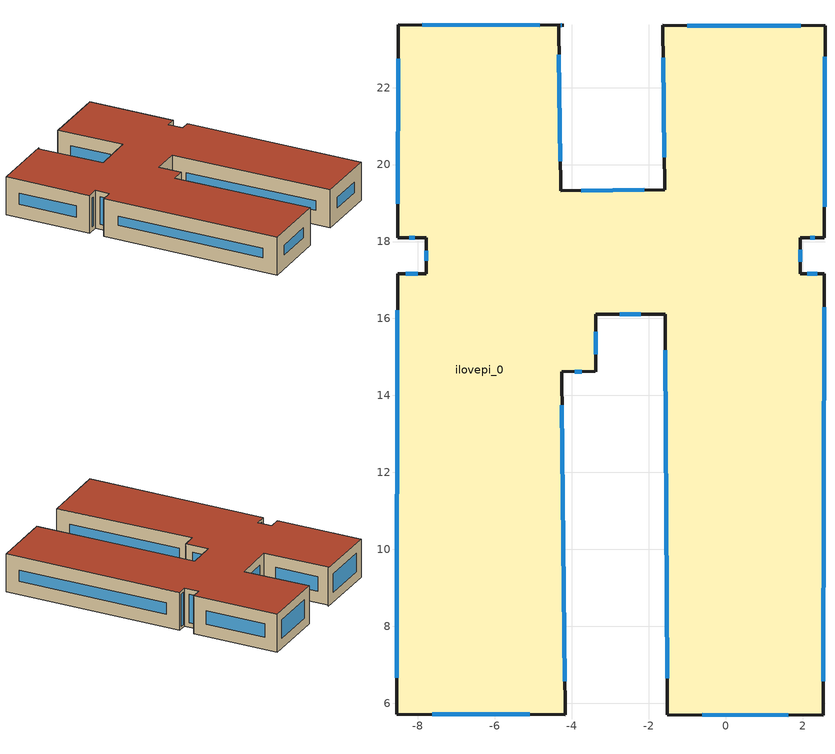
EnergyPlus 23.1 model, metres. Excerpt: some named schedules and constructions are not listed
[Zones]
ilovepi_0
 floor outside (90.1-2019 Nonresidential CZ 0 Exterior Floor (Mass)): -8.53,17.17 -7.79,17.17 -7.78,18.1 -8.52,18.1 -8.51,23.63 -4.21,23.62 -4.34,23.62 -4.29,19.32 -1.58,19.35 -1.63,23.61 2.58,23.6 2.57,18.1 1.94,18.1 1.94,17.17 2.57,17.17 2.54,5.69 -1.52,5.7 -1.57,16.11 -3.38,16.11 -3.37,14.62 -3.39,14.62 -4.26,14.61 -4.17,5.71 -8.55,5.72 z76
 wall outside (90.1-2019 Nonresidential CZ 0 Exterior Wall (Mass)): -3.37,14.62 -3.38,16.11 -1.57,16.11 -1.52,5.7 2.54,5.69 2.57,17.17 1.94,17.17 1.94,18.1 2.57,18.1 2.58,23.6 -1.63,23.61 -1.58,19.35 -4.29,19.32 -4.34,23.62 -4.21,23.62 -8.51,23.63 -8.52,18.1 -7.78,18.1 -7.79,17.17 -8.53,17.17 -8.55,5.72 -4.17,5.71 -4.26,14.61 -3.39,14.62 z76:78.5
 window (90.1-2019 Nonresidential CZ 0 Glazing (Operable)): -8.53,16.22 -8.55,6.67 z76.95:77.55; -0.61,5.7 1.63,5.69 z76.91:77.59; 2.54,6.57 2.56,16.29 / -8.51,22.75 -8.52,18.98 z76.88:77.62; 1.95,23.61 -1.01,23.61 / -4.84,23.62 -7.88,23.63 / -2.75,16.11 -2.2,16.11 z76.63:77.87; -2.11,19.34 -3.76,19.32 z76.53:77.97; -1.62,22.78 -1.59,20.19 z76.84:77.66; -4.28,23.62 -4.26,23.62 z76.06:78.44; -4.3,20.08 -4.33,22.85 z76.77:77.73; -3.37,15.07 -3.38,15.65 z76.45:78.05; -1.57,15.17 -1.52,6.65 z76.94:77.56; -7.63,5.72 -5.09,5.71 z76.93:77.57; -4.18,6.57 -4.25,13.75 z76.86:77.64; -3.92,14.62 -3.74,14.62 / -7.78,17.76 -7.79,17.5 z76.34:78.16; 2.2,18.1 2.31,18.1 z76.25:78.25; 1.94,17.48 1.94,17.79 z76.31:78.19; 2.38,17.17 2.12,17.17 z76.18:78.32; 2.57,18.9 2.58,22.8 z76.81:77.69; -8.23,18.1 -8.08,18.1 z76.3:78.2; -8,17.17 -8.31,17.17 z76.21:78.29
 roof outside (90.1-2019 Nonresidential CZ 0 Exterior Roof (Mass)): -7.79,17.17 -8.53,17.17 -8.55,5.72 -4.17,5.71 -4.26,14.61 -3.39,14.62 -3.37,14.62 -3.38,16.11 -1.57,16.11 -1.52,5.7 2.54,5.69 2.57,17.17 1.94,17.17 1.94,18.1 2.57,18.1 2.58,23.6 -1.63,23.61 -1.58,19.35 -4.29,19.32 -4.34,23.62 -4.21,23.62 -8.51,23.63 -8.52,18.1 -7.78,18.1 z78.5
[Schedule:Day:Hourly]
3fdeb11e-dfa9-46c5-9862-c8eee8fc8d3a: Fraction, 1, 1, 1, 0, 0, 0, 1, 1, 1, 1, 1, 0, 0, 0, 0, 0, 0, 0, 1, 1, 1, 1, 1, 1
195e5453-7feb-4a17-85c6-430c7e631736: Fraction, 1, 1, 1, 0, 0, 0, 1, 1, 1, 1, 0, 0, 0, 0, 0, 0, 0, 0, 0, 1, 1, 1, 1, 1
17b7423f-a5fc-4fb4-9843-acfe960a3960: Fraction, 1, 1, 1, 1, 1, 0, 0, 1, 1, 1, 1, 1, 1, 1, 1, 1, 1, 1, 1, 1, 1, 1, 1, 1
84d4c894-4344-49a3-b65d-69968a272041: Fraction, 1, 1, 1, 1, 1, 1, 1, 1, 1, 1, 1, 1, 0, 1, 0, 0, 0, 0, 1, 1, 1, 1, 1, 1
72ac80b8-87fc-491b-988c-a66842f6430d: Fraction, 1, 1, 1, 1, 1, 0, 0, 0, 1, 1, 1, 0, 0, 0, 0, 0, 1, 1, 1, 1, 1, 1, 1, 1
ef76171c-9dd0-489e-bd20-1117e9525e45: Fraction, 1, 1, 1, 1, 1, 1, 1, 1, 1, 0, 1, 0, 0, 0, 1, 0, 1, 1, 1, 1, 1, 1, 1, 1
a8ad22e0-a412-4f80-8a41-c9460ad83266: Fraction, 1, 1, 1, 1, 0, 1, 0, 1, 1, 1, 0, 0, 0, 1, 0, 0, 0, 1, 1, 1, 0, 0, 0, 0
1d77746a-4e66-4615-93fc-f05e99e3f2d5: Fraction, 0, 0, 1, 1, 0, 0, 0, 0, 1, 1, 1, 1, 1, 1, 1, 1, 1, 1, 1, 1, 1, 1, 1, 1
a1ade6f0-e79c-4c8e-8845-afcb799179a5: Fraction, 1, 1, 1, 1, 1, 0, 1, 0, 1, 1, 1, 0, 0, 0, 0, 0, 1, 1, 1, 0, 0, 0, 0, 0
a47fe93e-ed88-419a-9396-e9964e23713d: Fraction, 0, 0, 0, 1, 1, 0, 0, 0, 1, 1, 1, 1, 1, 1, 1, 1, 1, 1, 1, 1, 1, 1, 1, 1
6a454732-41bb-43d4-afa7-924e964b123d: Fraction, 1, 1, 1, 1, 0, 1, 0, 0, 0, 1, 1, 1, 0, 1, 1, 1, 1, 1, 1, 1, 1, 1, 1, 1
b95dd3f3-e88e-4dcf-8030-bea9de4669b0: Fraction, 1, 1, 1, 0, 1, 1, 1, 1, 1, 1, 1, 0, 0, 1, 0, 0, 1, 0, 1, 1, 1, 1, 1, 1
bb1531f1-075c-4188-973b-802b4c7447dc: Fraction, 1, 1, 1, 1, 1, 1, 1, 1, 1, 1, 1, 0, 0, 1, 1, 1, 1, 1, 1, 1, 1, 1, 1, 0
ec821766-b419-4a37-8025-c87684159ed2: Fraction, 0, 1, 0, 0, 0, 0, 0, 0, 1, 1, 1, 0, 0, 0, 0, 0, 1, 1, 1, 1, 1, 1, 1, 1
37233a5a-a42b-482b-a596-f0a45652f565: Fraction, 1, 0, 0, 0, 0, 0, 0, 0, 1, 1, 0, 1, 1, 1, 0, 1, 1, 1, 1, 1, 0, 0, 0, 0
be968d11-0c9c-49bd-af2a-b38aec3129fc: Fraction, 0, 0, 0, 1, 0, 1, 1, 1, 1, 1, 1, 1, 0, 0, 0, 0, 1, 0, 1, 1, 1, 1, 1, 1
ca9fbcfa-13d0-485b-aebb-f148552bf10c: Fraction, 1, 1, 1, 1, 1, 1, 0, 0, 1, 1, 1, 0, 0, 1, 1, 1, 1, 1, 1, 1, 1, 1, 1, 1
156de6d8-2a3b-46af-bb42-98620a1126d3: Fraction, 1, 0, 0, 0, 0, 0, 1, 0, 0, 0, 0, 1, 1, 1, 1, 1, 1, 1, 1, 1, 1, 1, 1, 1
57e46c4f-fe84-44b6-8c63-b6df87f3003d: Fraction, 1, 1, 1, 0, 1, 0, 0, 1, 1, 1, 1, 0, 1, 0, 0, 0, 0, 0, 0, 1, 1, 1, 1, 1
08587b78-d9a6-458f-9f17-5445080bb44a: Fraction, 1, 1, 1, 0, 0, 0, 1, 1, 1, 1, 1, 1, 0, 0, 0, 0, 1, 1, 1, 1, 1, 1, 1, 1
e034a787-dd1a-4d71-921f-7db5838ede91: Fraction, 1, 0, 0, 0, 0, 1, 0, 0, 1, 1, 1, 0, 0, 0, 0, 0, 0, 0, 0, 1, 1, 1, 1, 1
f3b24b31-bfc8-4a59-8658-b83e01655807: Fraction, 1, 1, 0, 0, 0, 1, 1, 0, 1, 1, 0, 0, 0, 0, 0, 0, 0, 0, 0, 0, 1, 1, 1, 1
bb594523-f42f-4111-a0d1-9fd7a7ee4cfb: Fraction, 1, 1, 1, 1, 1, 1, 1, 0, 1, 1, 0, 0, 0, 0, 0, 0, 1, 0, 0, 0, 0, 0, 1, 1
18ee68c9-78c9-4e63-9cd2-ded147bf0c83: Fraction, 1, 1, 1, 1, 1, 1, 1, 1, 1, 0, 1, 0, 0, 0, 1, 1, 1, 1, 1, 1, 1, 1, 0, 0
daec531a-36c5-4395-accf-ea8f4cb99e51: Fraction, 0, 0, 0, 0, 0, 0, 0, 0, 0, 1, 0, 1, 1, 0, 1, 1, 1, 1, 1, 0, 1, 1, 1, 0
f37983cc-ccb5-4112-bdd8-8b6e717c4696: Fraction, 0, 0, 0, 0, 0, 0, 0, 0, 1, 1, 1, 0, 0, 0, 1, 1, 0, 0, 1, 1, 1, 1, 1, 0
1e560c28-d9d1-4859-9f04-3faeaaf200ac: Fraction, 1, 1, 1, 1, 1, 1, 1, 1, 1, 1, 0, 1, 0, 0, 0, 1, 1, 1, 1, 1, 1, 1, 1, 1
b5f9adb6-7c99-48dd-a0ae-f1d564ecb2c4: Fraction, 1, 0, 0, 0, 0, 0, 0, 0, 0, 1, 0, 0, 0, 0, 0, 1, 1, 1, 1, 0, 1, 0, 0, 0
48d74e4d-2537-4359-9e43-021508ae8c03: Fraction, 1, 1, 1, 1, 0, 0, 0, 0, 0, 0, 0, 1, 1, 1, 1, 1, 1, 1, 0, 1, 1, 1, 1, 1
5fd7e7a9-0ef2-47e6-9a08-287d5ba6a2e9: Fraction, 1, 0, 1, 1, 0, 1, 1, 0, 1, 1, 0, 0, 0, 1, 1, 0, 1, 1, 1, 1, 1, 1, 1, 1
42b81d66-a1c2-46bb-a312-fe778a41b6c5: Fraction, 1, 1, 1, 1, 0, 0, 0, 0, 1, 1, 0, 0, 1, 1, 1, 1, 1, 1, 1, 1, 1, 1, 1, 1
d10a236c-fb9a-4ffb-b8e7-f28c9adc1bce: Fraction, 1, 1, 1, 1, 1, 0, 1, 1, 1, 0, 1, 0, 0, 0, 0, 0, 1, 1, 1, 1, 1, 1, 1, 0
5bdc477e-0769-430b-93a1-51412ab8d9f8: Fraction, 0, 0, 0, 0, 0, 0, 0, 0, 1, 0, 0, 0, 0, 0, 0, 0, 1, 1, 1, 1, 1, 1, 1, 1
1cff0737-be65-43bd-b235-c313e2b6860e: Fraction, 1, 1, 1, 1, 1, 1, 1, 1, 1, 0, 0, 0, 0, 0, 0, 1, 1, 1, 1, 1, 1, 1, 1, 1
352a6cd8-c1c3-4d4b-b57a-1c99d37035d8: Fraction, 1, 0, 1, 1, 0, 0, 0, 0, 1, 0, 0, 0, 0, 0, 0, 0, 0, 0, 1, 1, 1, 1, 1, 1
5200dc91-9090-413d-a9f6-8c13b95e4d24: Fraction, 1, 1, 0, 0, 0, 0, 0, 0, 1, 1, 1, 1, 1, 0, 1, 0, 0, 1, 1, 1, 1, 1, 1, 1
78133936-d4b3-4e60-9c36-ede5038c7b77: Fraction, 1, 1, 0, 0, 0, 0, 0, 0, 0, 0, 1, 1, 1, 1, 1, 1, 1, 1, 1, 1, 0, 1, 1, 1
f3e1b44a-160a-4653-8840-2ee293679353: Fraction, 0, 0, 0, 0, 0, 1, 1, 1, 1, 1, 1, 0, 0, 0, 0, 0, 0, 1, 1, 1, 1, 1, 1, 1
8b003950-7e9d-45df-8cd2-45c28dfa8f9f: Fraction, 1, 0, 0, 0, 0, 0, 0, 1, 1, 1, 1, 1, 1, 1, 1, 1, 0, 0, 0, 0, 0, 0, 0, 0
352f487e-0d19-48a7-b4e5-a60718d5c403: Fraction, 1, 0, 1, 1, 0, 1, 1, 1, 1, 1, 1, 1, 0, 1, 1, 1, 1, 1, 1, 1, 1, 1, 1, 1
4065ef60-eab0-4282-8e33-196539fb637a: Fraction, 1, 0, 0, 0, 0, 0, 0, 0, 0, 0, 1, 1, 1, 1, 1, 0, 0, 1, 1, 1, 1, 1, 1, 1
43d5e008-95c2-4fca-b1fc-878366c7e702: Fraction, 0, 0, 0, 1, 0, 0, 0, 0, 1, 1, 0, 0, 0, 0, 0, 0, 0, 0, 1, 1, 1, 1, 1, 1
0cd06c42-ceb6-4149-8d39-10c85a484a6d: Fraction, 1, 0, 1, 1, 1, 1, 1, 1, 1, 1, 0, 1, 1, 1, 0, 0, 0, 0, 0, 1, 1, 1, 1, 0
275205d3-7854-45c8-bd9f-f361d1b0c1e5: Fraction, 0, 0, 0, 0, 0, 1, 0, 0, 0, 1, 1, 1, 1, 0, 0, 1, 1, 1, 1, 1, 1, 1, 1, 0
61e2c39a-2268-40ff-a60d-5f0f2d31c334: Fraction, 0, 0, 0, 0, 0, 0, 1, 1, 1, 1, 1, 0, 0, 0, 0, 0, 0, 1, 1, 1, 1, 1, 1, 1
a0614cf5-361b-4290-9239-d35e37f73423: Fraction, 1, 0, 0, 0, 0, 0, 0, 1, 1, 1, 1, 0, 0, 0, 0, 1, 1, 1, 1, 1, 1, 1, 1, 1
81c5bd13-d65a-4bec-8f41-09e281f5dbc1: Fraction, 1, 1, 0, 0, 0, 0, 0, 1, 1, 1, 0, 0, 0, 0, 1, 1, 1, 1, 1, 1, 1, 1, 1, 1
cbd8548a-aba9-4732-bd60-301799006903: Fraction, 0, 0, 0, 0, 0, 0, 0, 1, 1, 0, 0, 0, 1, 1, 1, 1, 1, 1, 1, 1, 1, 1, 1, 1
83a4b71d-98db-4b3d-af3c-b7740c7e9daa: Fraction, 0, 0, 0, 0, 0, 0, 0, 0, 1, 0, 0, 1, 1, 1, 0, 0, 1, 1, 1, 1, 1, 1, 1, 1
06e836ec-7563-46b6-8828-212833d8473d: Fraction, 1, 1, 1, 0, 0, 0, 1, 1, 1, 0, 0, 0, 0, 0, 0, 0, 0, 0, 1, 1, 1, 1, 1, 1
c940188f-912e-4f43-9e72-9870b8e46125: Fraction, 1, 1, 1, 1, 1, 1, 1, 0, 0, 0, 0, 1, 1, 1, 1, 1, 1, 1, 1, 1, 1, 1, 1, 0
107d3150-23a9-43f5-b62d-5c8726b3aa7d: Fraction, 0, 0, 0, 0, 0, 0, 0, 0, 1, 1, 1, 0, 0, 0, 0, 1, 1, 1, 0, 0, 0, 0, 0, 0
1ab07b88-6705-4a45-89ef-4a548c848f62: Fraction, 0, 0, 0, 0, 0, 0, 0, 0, 0, 0, 0, 0, 0, 0, 0, 1, 1, 1, 1, 0, 0, 0, 1, 0
cacbbd68-96b0-4621-895b-1d185101bfba: Fraction, 0, 0, 0, 0, 0, 0, 0, 0, 1, 1, 0, 0, 1, 0, 1, 1, 1, 1, 1, 1, 1, 1, 1, 0
03f1ae3a-1553-403a-b0f0-b2a2220f2f61: Fraction, 0, 0, 0, 0, 0, 0, 0, 1, 1, 1, 0, 1, 1, 1, 1, 1, 1, 1, 1, 0, 0, 0, 0, 0
0b4943cd-de6a-4d10-b9ef-c5e78f34c2c4: Fraction, 0, 0, 0, 0, 0, 1, 1, 1, 1, 1, 0, 0, 0, 0, 0, 0, 0, 1, 1, 1, 1, 1, 1, 1
3e3440d9-ab33-4a6a-8745-752dc70df147: Fraction, 0, 0, 0, 0, 0, 0, 0, 0, 0, 0, 1, 1, 1, 1, 1, 1, 0, 1, 1, 1, 1, 1, 1, 1
aa1338ce-0e5e-4b97-8268-7d6fc6cfe2cc: Fraction, 0, 0, 0, 0, 0, 0, 0, 0, 0, 0, 0, 0, 1, 1, 1, 1, 1, 1, 1, 1, 1, 0, 0, 0
09d9ea6b-8177-40ae-b67b-d4ea00cab5ab: Fraction, 0, 0, 0, 0, 0, 0, 0, 1, 1, 1, 0, 0, 0, 0, 0, 0, 0, 1, 1, 1, 1, 0, 0, 0
52ec3d13-213a-483e-966a-01f7c3558172: Fraction, 0, 0, 0, 0, 0, 0, 0, 0, 1, 1, 0, 0, 0, 0, 1, 0, 0, 0, 0, 0, 0, 0, 0, 0
436e2fe6-cbbe-4164-84fd-c9e184bceaee: Fraction, 0, 0, 0, 0, 0, 0, 0, 0, 0, 1, 1, 1, 1, 0, 1, 1, 1, 1, 1, 1, 1, 1, 1, 1
0b48d091-3424-4cd2-a97e-e16b4f3db164: Fraction, 0, 0, 0, 0, 0, 0, 0, 0, 1, 0, 0, 0, 0, 0, 0, 0, 0, 1, 0, 0, 0, 0, 0, 0
737e02f9-b87e-403e-b0da-e061215c6699: Fraction, 0, 0, 0, 0, 0, 0, 0, 0, 1, 1, 0, 0, 0, 0, 0, 0, 1, 1, 1, 1, 1, 1, 0, 0
4f2487da-41f1-49f3-88b1-70ffe12862a6: Fraction, 0, 0, 0, 0, 0, 0, 0, 1, 1, 1, 0, 0, 0, 1, 1, 1, 1, 0, 0, 0, 0, 0, 0, 0
9559fef1-9d3e-4655-9407-15babc5e59a3: Fraction, 0, 0, 0, 0, 0, 0, 0, 0, 1, 1, 0, 0, 0, 0, 0, 0, 0, 1, 1, 1, 1, 1, 1, 0
b873ff7a-60cc-4d1e-97e8-785bb105ac84: Fraction, 0, 0, 0, 0, 1, 0, 0, 1, 1, 1, 1, 0, 0, 0, 0, 0, 1, 1, 1, 1, 1, 1, 1, 1
3e51c432-dff9-454c-81cd-072643097a90: Fraction, 1, 1, 1, 1, 1, 0, 0, 0, 1, 1, 1, 1, 1, 0, 1, 1, 1, 1, 1, 1, 1, 1, 1, 1
e5f2dddc-5ab6-4c34-af29-76be0598e9ea: Fraction, 0, 0, 0, 0, 0, 0, 0, 0, 1, 1, 0, 0, 0, 0, 1, 1, 1, 1, 1, 1, 1, 1, 1, 1
2f58040a-ef63-4eca-ace5-b712c01aeb22: Fraction, 1, 1, 1, 1, 1, 1, 1, 0, 1, 1, 1, 1, 1, 0, 1, 1, 1, 1, 1, 1, 1, 1, 0, 0
8fbb86bc-ae28-41a7-89e3-7cac719ec1ce: Fraction, 0, 0, 0, 0, 0, 0, 0, 0, 1, 1, 1, 0, 1, 1, 1, 1, 1, 1, 1, 1, 1, 0, 0, 0
a2c7be7d-f528-4e0b-9791-867feabf2e63: Fraction, 0, 0, 0, 0, 0, 0, 0, 0, 1, 1, 1, 1, 0, 0, 0, 1, 1, 1, 1, 1, 1, 1, 0, 0
dcb44d18-2b5c-4c15-9959-cb90b31d4c9f: Fraction, 0, 0, 0, 0, 0, 0, 0, 0, 0, 1, 1, 1, 0, 0, 1, 1, 1, 1, 1, 0, 0, 0, 0, 0
fa5786b3-e12f-44d0-b232-3e395ab4c000: Fraction, 0, 0, 0, 0, 0, 0, 0, 0, 1, 0, 1, 1, 0, 0, 0, 0, 0, 0, 0, 0, 0, 0, 0, 0
9ce05b14-6576-40d3-b299-aed1a8028ccb: Fraction, 0, 0, 0, 0, 0, 0, 0, 0, 1, 1, 0, 1, 1, 1, 1, 1, 1, 1, 0, 0, 0, 0, 0, 0
809c2b7a-a5cc-4647-a660-0026bd1aeba4: Fraction, 0, 0, 0, 0, 0, 0, 0, 0, 0, 1, 1, 1, 1, 0, 1, 1, 1, 1, 0, 0, 0, 0, 0, 0
6533ba76-5ead-4054-8b5a-40a4f99d1b6b: Fraction, 0, 0, 0, 0, 0, 0, 0, 0, 0, 1, 1, 1, 0, 1, 1, 1, 1, 1, 1, 1, 1, 1, 1, 0
f1f75955-4dad-49cb-abd4-f28ab8974da1: Fraction, 0, 0, 0, 0, 0, 0, 0, 0, 0, 1, 1, 1, 0, 0, 0, 0, 1, 0, 0, 0, 0, 0, 0, 0
df1ec5ec-015b-4900-b207-9114e87df442: Fraction, 0, 0, 0, 0, 0, 0, 0, 0, 1, 1, 0, 0, 1, 1, 1, 1, 0, 0, 0, 0, 0, 0, 0, 0
4bc21fd1-1e66-4e58-88d1-fdefd82fcfd7: Fraction, 0, 0, 0, 0, 0, 0, 0, 0, 1, 1, 1, 1, 0, 0, 0, 0, 0, 0, 0, 0, 0, 0, 0, 0
b13c6bad-81ec-46d2-bb59-4c29bfcfbb18: Fraction, 0, 0, 0, 0, 0, 0, 0, 0, 1, 1, 1, 1, 1, 1, 1, 0, 0, 0, 0, 0, 0, 0, 0, 0
ab77079c-5a11-4b58-a61d-482d49d04b28: Fraction, 0, 0, 0, 0, 0, 0, 0, 0, 0, 0, 0, 0, 0, 0, 0, 1, 1, 1, 0, 0, 0, 0, 0, 0
b4fe096a-a520-4f70-ab76-922df7d39f02: Fraction, 0, 0, 0, 0, 0, 0, 0, 0, 1, 0, 0, 0, 0, 0, 0, 0, 0, 0, 0, 0, 0, 0, 0, 0
66892742-d42a-418e-bd45-9577921720ab: Fraction, 0, 0, 0, 0, 0, 0, 0, 0, 0, 1, 1, 1, 1, 1, 1, 1, 0, 0, 1, 1, 1, 1, 0, 0
56d651b3-6c86-4f90-863a-80dde9d80ad6: Fraction, 0, 0, 0, 0, 0, 0, 0, 1, 1, 1, 0, 0, 0, 0, 0, 0, 0, 1, 1, 1, 1, 1, 1, 1
f0063d9b-6c55-4aec-b7f7-b58e2313abb0: Fraction, 1, 0, 0, 0, 0, 0, 0, 0, 1, 1, 0, 1, 0, 0, 0, 1, 1, 1, 1, 1, 1, 1, 1, 0
afdaabbb-acea-4557-80dd-9f0e3798181b: Fraction, 0, 0, 0, 0, 0, 0, 0, 0, 1, 1, 1, 0, 0, 0, 1, 1, 1, 0, 0, 0, 0, 0, 0, 0
e7100ed9-535d-48bb-ad09-a4fb6613b653: Fraction, 0, 0, 0, 0, 0, 0, 0, 0, 1, 1, 0, 0, 0, 0, 0, 0, 0, 0, 1, 1, 1, 1, 0, 0
0d847856-c81e-4d80-bfa6-8eae12bd9fc7: Fraction, 0, 0, 0, 0, 0, 0, 0, 0, 1, 1, 0, 1, 1, 1, 0, 0, 0, 0, 0, 0, 0, 0, 0, 0
54e6ae24-204d-4e3e-b0a8-f5352e5cdc5e: Fraction, 0, 0, 0, 0, 0, 0, 0, 0, 1, 1, 1, 0, 0, 1, 1, 1, 1, 1, 1, 1, 0, 0, 0, 0
fa920132-c10e-4e04-a96c-66e393333fbf: Fraction, 0, 0, 0, 0, 0, 0, 0, 0, 1, 1, 0, 0, 0, 0, 1, 1, 0, 1, 1, 1, 1, 0, 0, 0
578d1179-6fc2-4a6e-82f2-719f0bc430e4: Fraction, 0, 0, 0, 0, 0, 0, 0, 0, 0, 1, 0, 0, 0, 0, 0, 0, 0, 1, 1, 1, 1, 1, 0, 0
8a0d1c6f-c715-4ca8-be91-5a91a1797237: Fraction, 0, 0, 0, 0, 0, 0, 0, 0, 1, 1, 0, 0, 0, 1, 0, 0, 1, 1, 0, 0, 0, 0, 0, 0
c05f9970-713a-48b5-a059-06cbafaae2ea: Fraction, 0, 0, 0, 0, 0, 0, 0, 0, 0, 1, 1, 1, 1, 0, 1, 1, 1, 1, 1, 1, 1, 0, 0, 0
38269a5d-e959-4e37-869b-20a2646ab885: Fraction, 0, 0, 0, 0, 0, 0, 0, 0, 1, 1, 1, 0, 0, 0, 0, 1, 1, 1, 1, 1, 1, 1, 1, 1
12a500cf-44db-4e45-890e-b96bf945b473: Fraction, 1, 0, 0, 0, 0, 0, 0, 1, 1, 1, 0, 0, 0, 0, 1, 1, 1, 1, 1, 1, 0, 0, 0, 1
20008110-d6e4-4b77-a0e2-69cca6eed7e1: Fraction, 1, 1, 1, 1, 1, 1, 1, 1, 1, 1, 1, 0, 0, 1, 1, 0, 1, 1, 1, 1, 1, 1, 1, 1
7137af3b-8ff4-44d3-a997-1d9defb69bd1: Fraction, 1, 1, 1, 1, 1, 1, 1, 1, 1, 1, 1, 0, 0, 0, 0, 1, 1, 1, 1, 1, 1, 1, 1, 1
55e3c976-7eb6-44ed-af87-dd1e3e9ad607: Fraction, 1, 1, 1, 1, 1, 1, 1, 1, 1, 1, 1, 0, 1, 1, 1, 1, 1, 1, 1, 1, 1, 1, 1, 1
e39dc137-a556-4862-b254-a48f827ac2a7: Fraction, 1, 1, 1, 1, 0, 1, 1, 1, 1, 1, 1, 0, 0, 0, 1, 1, 1, 1, 1, 1, 1, 1, 1, 1
5e1ce0ca-92dd-4de9-b232-c14a9d520583: Fraction, 1, 1, 1, 1, 0, 1, 1, 1, 1, 1, 1, 0, 0, 0, 1, 0, 0, 0, 1, 1, 0, 0, 0, 0
3a13f393-7339-4599-91cd-0fdf341a01f9: Fraction, 0, 0, 0, 1, 0, 0, 0, 0, 1, 0, 0, 0, 0, 0, 0, 0, 0, 0, 0, 0, 0, 0, 0, 0
323de873-2446-459f-b2a0-2399ed43016c: Fraction, 0, 0, 0, 0, 0, 0, 0, 0, 0, 1, 1, 1, 0, 0, 1, 1, 0, 0, 0, 0, 0, 0, 0, 0
2121c327-8cc5-419a-b592-de6201ff0d6d: Fraction, 0, 0, 0, 0, 0, 0, 0, 0, 0, 1, 1, 0, 0, 1, 0, 1, 0, 0, 1, 0, 1, 1, 0, 1
05ae21ee-b67e-4c88-a89f-0d54bb339321: Fraction, 1, 0, 0, 0, 0, 0, 0, 0, 0, 0, 0, 0, 0, 1, 1, 1, 1, 1, 1, 1, 0, 0, 0, 0
9ba3322c-3aab-4ca1-aa62-f250df1df36e: Fraction, 0, 0, 0, 0, 0, 0, 0, 0, 0, 0, 0, 0, 1, 1, 1, 1, 1, 1, 1, 0, 0, 0, 0, 0
e19a15f1-9434-4f3d-9108-d138bd39f11f: Fraction, 0, 0, 0, 0, 0, 0, 0, 0, 0, 0, 0, 0, 0, 0, 1, 0, 0, 0, 1, 0, 0, 0, 0, 0
554d5cde-cf1b-46b3-b28a-e696c282afb3: Fraction, 0, 0, 0, 0, 0, 0, 0, 0, 0, 1, 1, 1, 1, 1, 1, 1, 1, 1, 1, 1, 0, 0, 0, 0
60ca0f98-cc07-4a23-888a-15206e6ac017: Fraction, 0, 0, 0, 0, 0, 0, 0, 0, 1, 1, 1, 1, 0, 0, 0, 0, 1, 1, 1, 1, 1, 1, 0, 1
59b6890d-0c91-4b0f-8db3-927793cd24df: Fraction, 0, 0, 0, 0, 0, 0, 0, 0, 0, 0, 1, 0, 0, 0, 0, 1, 1, 1, 1, 1, 0, 0, 0, 1
11d4d8d7-1321-48d4-968d-339a3de1790e: Fraction, 0, 0, 0, 0, 0, 0, 0, 0, 0, 1, 1, 1, 1, 0, 0, 0, 0, 0, 0, 0, 0, 0, 0, 0
9edd14dc-d52f-423c-955d-56efa6901e3b: Fraction, 0, 0, 0, 0, 0, 0, 0, 0, 0, 0, 1, 1, 1, 1, 1, 1, 1, 0, 1, 0, 0, 0, 0, 0
5122aa42-475b-4268-942b-28a3c50ccda9: Fraction, 0, 0, 0, 0, 0, 0, 0, 0, 1, 1, 1, 1, 0, 1, 0, 1, 0, 0, 0, 0, 1, 0, 0, 0
05285754-0a02-4311-b2cf-6a1574d2470e: Fraction, 0, 0, 0, 0, 0, 0, 0, 0, 1, 1, 1, 1, 0, 1, 1, 1, 1, 1, 1, 1, 1, 0, 0, 0
b8c06c1d-033f-4fca-9247-6230dd881414: Fraction, 0, 0, 0, 0, 0, 0, 0, 0, 1, 1, 1, 0, 1, 0, 0, 1, 1, 1, 1, 1, 1, 1, 1, 0
54f042e3-c564-479b-9267-60c693c6e399: Fraction, 0, 0, 1, 1, 0, 0, 1, 0, 1, 1, 1, 1, 0, 1, 1, 1, 1, 1, 1, 1, 1, 1, 1, 1
a7d8a0f3-9849-49a3-aa1d-c0802ba85b9d: Fraction, 1, 1, 0, 1, 1, 1, 0, 1, 1, 1, 1, 1, 1, 0, 0, 1, 1, 1, 1, 1, 1, 1, 1, 1
da52f8e6-2ba2-4104-a706-be789097ead8: Fraction, 1, 1, 1, 1, 1, 1, 1, 1, 1, 1, 1, 0, 0, 0, 0, 0, 1, 1, 1, 1, 1, 1, 0, 1
bcc1173b-1894-467a-b6ab-ecfda8ee1f1a: Fraction, 0, 0, 1, 1, 0, 1, 1, 0, 1, 1, 1, 0, 0, 0, 0, 1, 1, 1, 1, 1, 1, 1, 1, 1
fb788a68-3431-4148-8ae0-e9c1201b0f26: Fraction, 1, 0, 1, 0, 0, 0, 0, 0, 1, 1, 1, 0, 0, 0, 0, 0, 1, 1, 1, 1, 1, 1, 1, 1
324233fc-607e-42b2-bae4-c56675c860aa: Fraction, 1, 0, 0, 0, 0, 0, 0, 0, 1, 1, 1, 1, 0, 0, 0, 0, 1, 1, 1, 1, 1, 1, 1, 1
a9f6b422-5d3f-4cce-b13b-4ce6bd8ca3b9: Fraction, 1, 1, 1, 0, 0, 1, 1, 0, 1, 1, 1, 0, 0, 0, 0, 0, 1, 1, 1, 1, 1, 1, 1, 1
8c64777b-a9d7-4336-820f-b9be72003294: Fraction, 1, 0, 0, 0, 0, 1, 1, 0, 1, 1, 1, 1, 1, 1, 1, 1, 1, 1, 1, 1, 1, 1, 0, 0
[Schedule:Year]
CoolAvail_ilovepi_0: Fraction, CoolAvail_ilovepi_0_0, 1, 1, 1, 7, CoolAvail_ilovepi_0_1, 1, 8, 1, 14, CoolAvail_ilovepi_0_2, 1, 15, 1, 21, CoolAvail_ilovepi_0_3, 1, 22, 1, 28, CoolAvail_ilovepi_0_4, 1, 29, 2, 4, CoolAvail_ilovepi_0_5, 2, 5, 2, 11, CoolAvail_ilovepi_0_6, 2, 12, 2, 18, CoolAvail_ilovepi_0_7, 2, 19, 2, 25, CoolAvail_ilovepi_0_8, 2, 26, 3, 4, CoolAvail_ilovepi_0_9, 3, 5, 3, 11, CoolAvail_ilovepi_0_10, 3, 12, 3, 18, CoolAvail_ilovepi_0_11, 3, 19, 3, 25, CoolAvail_ilovepi_0_12, 3, 26, 4, 1, CoolAvail_ilovepi_0_13, 4, 2, 4, 8, CoolAvail_ilovepi_0_14, 4, 9, 4, 15, CoolAvail_ilovepi_0_15, 4, 16, 4, 22, CoolAvail_ilovepi_0_16, 4, 23, 4, 29, CoolAvail_ilovepi_0_17, 4, 30, 5, 6, CoolAvail_ilovepi_0_18, 5, 7, 5, 13, CoolAvail_ilovepi_0_19, 5, 14, 5, 20, CoolAvail_ilovepi_0_20, 5, 21, 5, 27, CoolAvail_ilovepi_0_21, 5, 28, 6, 3, CoolAvail_ilovepi_0_22, 6, 4, 6, 10, CoolAvail_ilovepi_0_23, 6, 11, 6, 17, CoolAvail_ilovepi_0_24, 6, 18, 6, 24, CoolAvail_ilovepi_0_25, 6, 25, 7, 1, CoolAvail_ilovepi_0_26, 7, 2, 7, 8, CoolAvail_ilovepi_0_27, 7, 9, 7, 15, CoolAvail_ilovepi_0_28, 7, 16, 7, 22, CoolAvail_ilovepi_0_29, 7, 23, 7, 29, CoolAvail_ilovepi_0_30, 7, 30, 8, 5, CoolAvail_ilovepi_0_31, 8, 6, 8, 12, CoolAvail_ilovepi_0_32, 8, 13, 8, 19, CoolAvail_ilovepi_0_33, 8, 20, 8, 26, CoolAvail_ilovepi_0_34, 8, 27, 9, 2, CoolAvail_ilovepi_0_35, 9, 3, 9, 9, CoolAvail_ilovepi_0_36, 9, 10, 9, 16, CoolAvail_ilovepi_0_37, 9, 17, 9, 23, CoolAvail_ilovepi_0_38, 9, 24, 9, 30, CoolAvail_ilovepi_0_39, 10, 1, 10, 7, CoolAvail_ilovepi_0_40, 10, 8, 10, 14, CoolAvail_ilovepi_0_41, 10, 15, 10, 21, CoolAvail_ilovepi_0_42, 10, 22, 10, 28, CoolAvail_ilovepi_0_43, 10, 29, 11, 4, CoolAvail_ilovepi_0_44, 11, 5, 11, 11, CoolAvail_ilovepi_0_45, 11, 12, 11, 18, CoolAvail_ilovepi_0_46, 11, 19, 11, 25, CoolAvail_ilovepi_0_47, 11, 26, 12, 2, CoolAvail_ilovepi_0_48, 12, 3, 12, 9, CoolAvail_ilovepi_0_49, 12, 10, 12, 16, CoolAvail_ilovepi_0_50, 12, 17, 12, 23, CoolAvail_ilovepi_0_51, 12, 24, 12, 30, CoolAvail_ilovepi_0_52, 12, 31, 12, 31
[Schedule:Week:Daily]
CoolAvail_ilovepi_0_0: 9b236977-a144-43c1-95d4-46129eca5fcb, 15d15d3f-6fdd-4193-99bd-e8e2b75e47de, 3f05eacb-29e8-43a5-b29a-9c68f9e0b9dd, d230b4ee-ee3b-462d-9fc8-35be6e09aee6, c5ead07b-7aef-41f7-8367-b786d9d8164e, b62bcc55-ef4e-4700-aa78-ec3fc3728fb1, ec5f5bad-c04a-4f6e-82b7-7b485fb8609d, 9b236977-a144-43c1-95d4-46129eca5fcb, 9b236977-a144-43c1-95d4-46129eca5fcb, 9b236977-a144-43c1-95d4-46129eca5fcb, 9b236977-a144-43c1-95d4-46129eca5fcb, 9b236977-a144-43c1-95d4-46129eca5fcb
CoolAvail_ilovepi_0_1: 5e286f10-08c6-4e23-b39d-cf6c8f5ec531, e0fcc333-a4ef-4c31-af01-acc1027d0b0a, 13bbc980-efd7-4e98-9d58-f6d28c671178, bf3f662b-0ba3-48f7-9569-3c7044c94f38, 69d5dd25-fed4-4890-95c7-81d657a77fdc, 520ad24f-32b8-4710-8984-8b5d410c1f45, 7dfeaaac-c9f0-49cc-99c0-31ae4c8b1782, 5e286f10-08c6-4e23-b39d-cf6c8f5ec531, 5e286f10-08c6-4e23-b39d-cf6c8f5ec531, 5e286f10-08c6-4e23-b39d-cf6c8f5ec531, 5e286f10-08c6-4e23-b39d-cf6c8f5ec531, 5e286f10-08c6-4e23-b39d-cf6c8f5ec531
CoolAvail_ilovepi_0_2: aaf79625-df1b-45f8-865e-334d095a598e, 77f9f1f5-c284-4219-9ddd-a4e6af062122, 69d5dd25-fed4-4890-95c7-81d657a77fdc, 57872d19-14c6-469d-bd24-6b0b906a104d, 15d15d3f-6fdd-4193-99bd-e8e2b75e47de, 667ccc2a-8aab-482f-95e4-ba4ceba99493, e4c02c12-bbf8-4ed9-bfe1-fac8a2794bf5, aaf79625-df1b-45f8-865e-334d095a598e, aaf79625-df1b-45f8-865e-334d095a598e, aaf79625-df1b-45f8-865e-334d095a598e, aaf79625-df1b-45f8-865e-334d095a598e, aaf79625-df1b-45f8-865e-334d095a598e
CoolAvail_ilovepi_0_3: 1800a26d-6941-4cb5-a282-ef488880d3c5, 9a186672-b120-43e5-95ad-9603c47adc18, 598dfe97-e59a-4d4c-b5b2-75f2ea34368b, 2a1888d9-b0dc-4b29-98fc-4620e60c7955, 86dd27e1-9d16-4417-a2cd-875db0f43601, 9b236977-a144-43c1-95d4-46129eca5fcb, 3c546fc0-8c22-42dc-b9fc-e6c6d35e766a, 1800a26d-6941-4cb5-a282-ef488880d3c5, 1800a26d-6941-4cb5-a282-ef488880d3c5, 1800a26d-6941-4cb5-a282-ef488880d3c5, 1800a26d-6941-4cb5-a282-ef488880d3c5, 1800a26d-6941-4cb5-a282-ef488880d3c5
CoolAvail_ilovepi_0_4: 7f963997-e027-469d-9b5c-ffacf677e385, c924f070-e081-4d49-8d5d-2bf59c9309b0, 6ed3ad4e-9a47-4a43-b445-b426f0d7e7c3, 631c11d8-422e-4a3e-ba1f-48b068c52bd7, 5f04ae34-efa7-4b98-922f-5ea7c1edadef, 7b55a806-5b58-4f4d-aed5-caedc2ebe06d, c924f070-e081-4d49-8d5d-2bf59c9309b0, 7f963997-e027-469d-9b5c-ffacf677e385, 7f963997-e027-469d-9b5c-ffacf677e385, 7f963997-e027-469d-9b5c-ffacf677e385, 7f963997-e027-469d-9b5c-ffacf677e385, 7f963997-e027-469d-9b5c-ffacf677e385
CoolAvail_ilovepi_0_5: 0bda9846-0143-4dc0-835e-4bfd59fd5aa7, de081147-e0a4-4aa2-bc87-de9a119343d4, a9d5695f-edac-4b56-9b18-1c60e45f9d1a, 420e7d4a-75f6-4d8d-a176-2bd26a8141c2, 78d1346e-dbf6-41fb-9cc3-976e4156a871, 2f36070e-2aac-4d40-8902-fe8b2d093c7b, 954c4d77-b33f-40c6-906b-e5c83b558cf3, 0bda9846-0143-4dc0-835e-4bfd59fd5aa7, 0bda9846-0143-4dc0-835e-4bfd59fd5aa7, 0bda9846-0143-4dc0-835e-4bfd59fd5aa7, 0bda9846-0143-4dc0-835e-4bfd59fd5aa7, 0bda9846-0143-4dc0-835e-4bfd59fd5aa7
CoolAvail_ilovepi_0_6: b1ea6173-e332-417d-bd94-777f7efa3813, aa3a4b9a-4ca0-40d4-91e0-019cf6b734f6, fc8b95ca-4cfd-4e0d-979c-4d2fdda1abf4, ccfbcaff-61f8-44f9-a41c-f4751f06067a, 391e3cd5-93f2-4d0e-af64-22525c0c8b12, 53e7400d-4da4-474a-8054-b1f6495687df, f38f2021-0fad-4f1b-ab21-12b3c7e313c9, b1ea6173-e332-417d-bd94-777f7efa3813, b1ea6173-e332-417d-bd94-777f7efa3813, b1ea6173-e332-417d-bd94-777f7efa3813, b1ea6173-e332-417d-bd94-777f7efa3813, b1ea6173-e332-417d-bd94-777f7efa3813
CoolAvail_ilovepi_0_7: ea38cce1-9e3d-481f-adfd-30af99c81662, 1e7be88a-74b3-4a5a-a0f3-fa8f22b12d77, a35c990c-4843-4814-afe7-a007c20c537b, ff973351-2219-4d78-bfd3-3403d6189527, 4847f1fd-f988-4dda-9a36-33ac4ed21ed9, 6c9c920c-036f-47d6-9513-cdb64709a48e, 19333c30-ec3f-473c-baed-0ffdd3d50ea9, ea38cce1-9e3d-481f-adfd-30af99c81662, ea38cce1-9e3d-481f-adfd-30af99c81662, ea38cce1-9e3d-481f-adfd-30af99c81662, ea38cce1-9e3d-481f-adfd-30af99c81662, ea38cce1-9e3d-481f-adfd-30af99c81662
CoolAvail_ilovepi_0_8: 01427502-8c12-43f6-9db3-5e88edca0140, 402ae22b-985b-45a6-a21d-fd765ee42bc9, 53b96cc5-2c0f-4c30-b5b0-383c2b57291a, 68004b64-9718-44c1-a83b-ce6b7a2a7152, 892601aa-fe7a-40ba-b348-9bd62b12c553, dd230a51-4cd3-4493-b1ce-9cf5ce228a88, b01266d0-449a-4105-b6e6-7c412c7f5d00, 01427502-8c12-43f6-9db3-5e88edca0140, 01427502-8c12-43f6-9db3-5e88edca0140, 01427502-8c12-43f6-9db3-5e88edca0140, 01427502-8c12-43f6-9db3-5e88edca0140, 01427502-8c12-43f6-9db3-5e88edca0140
CoolAvail_ilovepi_0_9: 5f6e0d86-684d-4727-9043-665626bd9fed, 3f07b61f-53e5-4631-9f30-b4242091ef38, b01266d0-449a-4105-b6e6-7c412c7f5d00, 19b048b4-6882-4e5d-98c3-7f3f20e1c98c, 733e07c0-c8ac-4bf9-8bbc-654e65d15eca, ff8416ab-39ce-4116-9aee-d1cadeea571a, 4db2a7ce-b6ab-4e6d-8517-bd765c7af038, 5f6e0d86-684d-4727-9043-665626bd9fed, 5f6e0d86-684d-4727-9043-665626bd9fed, 5f6e0d86-684d-4727-9043-665626bd9fed, 5f6e0d86-684d-4727-9043-665626bd9fed, 5f6e0d86-684d-4727-9043-665626bd9fed
CoolAvail_ilovepi_0_10: 270dfbd4-a4d4-4658-bf63-f990b36afdb8, b01266d0-449a-4105-b6e6-7c412c7f5d00, 5d1c556a-0260-40cd-8586-ec8e0af31163, 27372241-d903-41e9-b4d7-674b1d77e43e, 3813f9b3-b635-41ee-b6d9-4d7b006ca172, c6563fda-9dda-4e20-9bfd-54fbe03b3ae9, bb112863-b066-42f8-955d-3f9b5e626ceb, 270dfbd4-a4d4-4658-bf63-f990b36afdb8, 270dfbd4-a4d4-4658-bf63-f990b36afdb8, 270dfbd4-a4d4-4658-bf63-f990b36afdb8, 270dfbd4-a4d4-4658-bf63-f990b36afdb8, 270dfbd4-a4d4-4658-bf63-f990b36afdb8
CoolAvail_ilovepi_0_11: b01266d0-449a-4105-b6e6-7c412c7f5d00, dbcf346e-4c07-4e2e-9d1b-f94ba11d13f7, 5be72ebf-8444-4c4b-bf2e-2f8075520de3, f82a6c21-e43a-4c40-ad3d-865448433301, a8ab2203-6fb2-45bb-a68c-3af9ea4c00f4, 7079529e-68df-4011-a5b0-ae391b40a093, bbaf45c8-b9f5-40df-94f8-a0e913f8011d, b01266d0-449a-4105-b6e6-7c412c7f5d00, b01266d0-449a-4105-b6e6-7c412c7f5d00, b01266d0-449a-4105-b6e6-7c412c7f5d00, b01266d0-449a-4105-b6e6-7c412c7f5d00, b01266d0-449a-4105-b6e6-7c412c7f5d00
CoolAvail_ilovepi_0_12: 4241f1d7-7ff3-44e8-b7cd-836d6bbf73d4, fff2ec63-b2e1-4153-b18a-b34232c91ace, 73b59437-04f3-4fc7-8594-c8a85a42f8a2, 47688a38-1722-4ee5-87f0-d809b29f4e76, 13847cde-529d-459d-8d0c-063d191ec3dd, d6a1b0ea-3e08-4fe3-8892-38e146610068, 0cf9b5e1-2a8b-47ac-ab2c-cc18afe5caec, 4241f1d7-7ff3-44e8-b7cd-836d6bbf73d4, 4241f1d7-7ff3-44e8-b7cd-836d6bbf73d4, 4241f1d7-7ff3-44e8-b7cd-836d6bbf73d4, 4241f1d7-7ff3-44e8-b7cd-836d6bbf73d4, 4241f1d7-7ff3-44e8-b7cd-836d6bbf73d4
CoolAvail_ilovepi_0_13: 6c1e1abf-4b4b-45fc-af01-e8617efe0852, 37ca6ba0-b7a0-4357-a2db-940cf2f06c05, de160471-8b5a-4261-899e-05008058d655, dff23f3b-9b02-4391-be54-9a6172df5657, 07bc3c86-8904-4ffe-9b21-d287c04d825e, 2186f133-ccea-4c5f-8eac-5d2fc5dadc4d, 703240da-c0b6-435e-a0e9-fcb31fe5c220, 6c1e1abf-4b4b-45fc-af01-e8617efe0852, 6c1e1abf-4b4b-45fc-af01-e8617efe0852, 6c1e1abf-4b4b-45fc-af01-e8617efe0852, 6c1e1abf-4b4b-45fc-af01-e8617efe0852, 6c1e1abf-4b4b-45fc-af01-e8617efe0852
CoolAvail_ilovepi_0_14: 3f8e26f8-4e1d-4726-a06c-38be105755ff, fd07c82b-ffe5-47d5-828a-4726ef2990b0, 5ac36dea-5753-459b-a666-213538efa31a, 08c3c0f4-5b11-4cd3-b060-00094e43d8a4, 64a4aead-c717-49c5-8ec5-6c73ae2b3d9a, bc2031dd-54b0-4921-bbf8-470b96f763dc, 4d23d4c2-566e-46be-89d4-f317bf9cd0d1, 3f8e26f8-4e1d-4726-a06c-38be105755ff, 3f8e26f8-4e1d-4726-a06c-38be105755ff, 3f8e26f8-4e1d-4726-a06c-38be105755ff, 3f8e26f8-4e1d-4726-a06c-38be105755ff, 3f8e26f8-4e1d-4726-a06c-38be105755ff
CoolAvail_ilovepi_0_15: 78bad1f2-6a4d-432f-b782-4d77859325cf, 831737da-2ab4-4036-958e-44c17739fdc4, 47d66820-70f1-4554-9de7-989a489f0d8c, 39041123-c256-42c5-8df5-d1af502e905f, 4b63901f-f4c7-4dc4-8556-55523d7186b7, eff37983-456d-46f4-86a1-bc29419e3ad0, d42390c7-7d39-4ccd-817b-3b103f998693, 78bad1f2-6a4d-432f-b782-4d77859325cf, 78bad1f2-6a4d-432f-b782-4d77859325cf, 78bad1f2-6a4d-432f-b782-4d77859325cf, 78bad1f2-6a4d-432f-b782-4d77859325cf, 78bad1f2-6a4d-432f-b782-4d77859325cf
CoolAvail_ilovepi_0_16: cb47ccbd-de27-4e0c-9ce8-477c3ef6ba6a, 7a79b593-6b2a-4904-86c7-d005ef38238d, 7fa28efb-9629-4a60-9ce9-af7cb53838e5, 7125a926-626c-4a30-88af-1ccb7d4c7788, 6bb965ca-1f08-4fec-befc-299e68aee3b2, 08671aa1-8a09-4982-a7ac-5207c84d08b8, a9f38452-40d1-4ee2-964c-fcb8d7b0f776, cb47ccbd-de27-4e0c-9ce8-477c3ef6ba6a, cb47ccbd-de27-4e0c-9ce8-477c3ef6ba6a, cb47ccbd-de27-4e0c-9ce8-477c3ef6ba6a, cb47ccbd-de27-4e0c-9ce8-477c3ef6ba6a, cb47ccbd-de27-4e0c-9ce8-477c3ef6ba6a
CoolAvail_ilovepi_0_17: a2af156c-c06e-4449-bcae-d3078d25539d, 703d9bed-d161-4b73-878b-5a7d5bd57de3, 257b8d76-db5a-4aee-8c85-47b4ea633647, ee062826-4a3d-40f8-8f03-ce33bc0db36d, 31e57d93-1f36-41f3-b104-f0ade991fb52, 5573cd1e-471a-4c78-87f8-aae70473d51c, b50fb38f-ccba-4983-8a62-32bead6e265f, a2af156c-c06e-4449-bcae-d3078d25539d, a2af156c-c06e-4449-bcae-d3078d25539d, a2af156c-c06e-4449-bcae-d3078d25539d, a2af156c-c06e-4449-bcae-d3078d25539d, a2af156c-c06e-4449-bcae-d3078d25539d
CoolAvail_ilovepi_0_18: 000ff13d-6d30-4461-841c-b6e57b8da98d, e0540459-046f-4b6c-ad47-8fabebe80e35, 4fd33a77-8276-4051-b55d-cd7994bb60af, 000ff13d-6d30-4461-841c-b6e57b8da98d, 0701c012-ba6c-4ab2-9acf-5f4fa180576d, a04b0585-b268-4f94-b96f-23cae8213b44, 9852065f-921e-4eff-9edd-7b4db5494ba3, 000ff13d-6d30-4461-841c-b6e57b8da98d, 000ff13d-6d30-4461-841c-b6e57b8da98d, 000ff13d-6d30-4461-841c-b6e57b8da98d, 000ff13d-6d30-4461-841c-b6e57b8da98d, 000ff13d-6d30-4461-841c-b6e57b8da98d
CoolAvail_ilovepi_0_19: 6048730c-6774-49ea-aa68-c7e98a3134ff, 1d796133-7b33-4638-97ef-432b5c9581b9, 4229584b-4cda-4bec-bd5b-74e8b0570887, ee9e69c7-36cd-439d-ade4-2a5b29bf3078, d59c496b-18ef-4753-8652-69e0f0e28384, 844f458d-5784-401d-820e-fd5995fc30e4, 9d2b9cd2-a90e-4baa-ac43-bc9c6cd36265, 6048730c-6774-49ea-aa68-c7e98a3134ff, 6048730c-6774-49ea-aa68-c7e98a3134ff, 6048730c-6774-49ea-aa68-c7e98a3134ff, 6048730c-6774-49ea-aa68-c7e98a3134ff, 6048730c-6774-49ea-aa68-c7e98a3134ff
CoolAvail_ilovepi_0_20: 394297f8-4df5-48fb-acda-b8c584380e5b, d1cb130a-8464-4cba-a723-3278c2a51feb, 6048730c-6774-49ea-aa68-c7e98a3134ff, 38eaae55-b807-4510-9e44-0a6a7b54d396, 2589bbef-1aad-4610-a784-62c224e4b97b, 336b7dd1-8abb-4c2d-b478-dbbf4d52976f, 46f4c77d-aab6-4c87-91de-7a8a6ebf82a9, 394297f8-4df5-48fb-acda-b8c584380e5b, 394297f8-4df5-48fb-acda-b8c584380e5b, 394297f8-4df5-48fb-acda-b8c584380e5b, 394297f8-4df5-48fb-acda-b8c584380e5b, 394297f8-4df5-48fb-acda-b8c584380e5b
CoolAvail_ilovepi_0_21: fd0623a5-92f7-4518-82b4-7baacb517a40, de081147-e0a4-4aa2-bc87-de9a119343d4, 926ddc9b-d592-4223-aad1-a3427d17d6a6, 0e78ed41-e127-4f8b-b12c-76e9ce3ad2a9, 64d8f83f-d286-43b5-9490-73766a86510c, afeaafc6-76bb-4fee-ade0-67aba0ed147f, fc77d125-c416-4d79-96e6-e7eede725da9, fd0623a5-92f7-4518-82b4-7baacb517a40, fd0623a5-92f7-4518-82b4-7baacb517a40, fd0623a5-92f7-4518-82b4-7baacb517a40, fd0623a5-92f7-4518-82b4-7baacb517a40, fd0623a5-92f7-4518-82b4-7baacb517a40
CoolAvail_ilovepi_0_22: a3493501-4429-46e9-89eb-a36cc6e953e2, 79e2bc7c-5451-40fb-aa8f-2866efe21fa8, 7f2c6cb3-2dd9-4da5-abfa-c02cd70e3e29, 352c40dc-f814-4194-a623-7d56509b6473, 2f729482-25b5-42ed-9c1c-86ff1f4bda1e, 10ba646d-e915-46aa-9978-2c8aa8a8213d, 2e38276f-2668-4825-a358-11a69fbc82e9, a3493501-4429-46e9-89eb-a36cc6e953e2, a3493501-4429-46e9-89eb-a36cc6e953e2, a3493501-4429-46e9-89eb-a36cc6e953e2, a3493501-4429-46e9-89eb-a36cc6e953e2, a3493501-4429-46e9-89eb-a36cc6e953e2
CoolAvail_ilovepi_0_23: 5cb60a40-b69c-4d37-8939-071a260f8788, 4b08e747-d5d2-4688-8774-57c32cadce2d, 6d1d4447-46be-45b9-af37-68c7d617b0ef, 712bca04-41f8-48bd-9f3c-745ccb869726, da15e89a-6e89-4b6c-9a9b-262645640f9d, 5294f317-e68b-4e9b-b6bc-1336072f111b, 85d3de81-77e1-4767-862f-b46291bcbcb9, 5cb60a40-b69c-4d37-8939-071a260f8788, 5cb60a40-b69c-4d37-8939-071a260f8788, 5cb60a40-b69c-4d37-8939-071a260f8788, 5cb60a40-b69c-4d37-8939-071a260f8788, 5cb60a40-b69c-4d37-8939-071a260f8788
CoolAvail_ilovepi_0_24: e6c41610-08f7-4291-87d2-cbfd4a6a0c4f, 934961d1-27f5-4b61-bfbc-acd5207a6ee3, 1fb397c7-dc9a-4f8c-b0b3-33660179bae8, c274015b-9fdd-413a-bfb7-595fb5c5ff55, 38dde37f-f7d6-4100-9e32-9059cd390c3d, 2fd6de6b-640a-48f7-a07b-27ca277a2710, 383477cd-3884-4db2-9a24-f57931e9ff65, e6c41610-08f7-4291-87d2-cbfd4a6a0c4f, e6c41610-08f7-4291-87d2-cbfd4a6a0c4f, e6c41610-08f7-4291-87d2-cbfd4a6a0c4f, e6c41610-08f7-4291-87d2-cbfd4a6a0c4f, e6c41610-08f7-4291-87d2-cbfd4a6a0c4f
CoolAvail_ilovepi_0_25: 385ff48c-233c-4156-8f0d-fffe0293c715, e4042323-cd9e-4ed4-8c68-a9465773ea34, 79e3efbe-e9b6-46e8-a6f7-8e9fc3c0d9f0, 9b896d35-a819-477c-9748-e49b4ca6b880, 74e6dacd-feac-490b-8ea5-b0e20cde9760, a521d96d-2b59-425e-b2f4-ac936042e967, 84b86f2a-ca13-4ea3-9e70-2a6bd0afa493, 385ff48c-233c-4156-8f0d-fffe0293c715, 385ff48c-233c-4156-8f0d-fffe0293c715, 385ff48c-233c-4156-8f0d-fffe0293c715, 385ff48c-233c-4156-8f0d-fffe0293c715, 385ff48c-233c-4156-8f0d-fffe0293c715
CoolAvail_ilovepi_0_26: 6150d796-f97c-44a5-892b-82ec3a7af000, 6b25ef0d-b098-4e61-af0e-ed7f37607cbd, c5f2d9fe-4f80-4852-8ed9-acd294171574, 559a6d0d-8ba8-4d6f-905b-9c329ffb4aae, 5facb226-7a41-4991-8242-1dfc1c7fc6d6, 7c22fe3b-3fd0-4ef2-9d85-cbba657943f1, f8b6cf83-8934-48f4-8aa5-2ff166aeeda7, 6150d796-f97c-44a5-892b-82ec3a7af000, 6150d796-f97c-44a5-892b-82ec3a7af000, 6150d796-f97c-44a5-892b-82ec3a7af000, 6150d796-f97c-44a5-892b-82ec3a7af000, 6150d796-f97c-44a5-892b-82ec3a7af000
CoolAvail_ilovepi_0_27: 5409bac3-390f-4f3c-ab35-902bf50636d5, e2a65fb9-7ca0-4b33-b7cf-62087d8a0b48, 97b62331-d8af-468c-ac5f-67d77954449f, e475359d-03eb-453e-8bc7-ccbf8418a3a0, 1d9a2516-affa-4e9d-9f27-7f2a45ee3cc3, 45331840-fb56-41e6-8177-43fa46a3c93f, 6fc92c7f-cb4a-47ce-9b7b-1861dd1fab82, 5409bac3-390f-4f3c-ab35-902bf50636d5, 5409bac3-390f-4f3c-ab35-902bf50636d5, 5409bac3-390f-4f3c-ab35-902bf50636d5, 5409bac3-390f-4f3c-ab35-902bf50636d5, 5409bac3-390f-4f3c-ab35-902bf50636d5
CoolAvail_ilovepi_0_28: fe4be8d4-5961-4c2c-b507-7065541016a0, da85f394-93a8-40bb-844f-f0467471c95d, 0cf406d4-cc57-4ab3-870c-ee81bf2880fe, be3ea79e-7d4a-4284-a0c6-9dadbb71e7c6, ee062826-4a3d-40f8-8f03-ce33bc0db36d, 2690d55f-29cf-4665-9132-3fb9fd6fdcc9, fd0623a5-92f7-4518-82b4-7baacb517a40, fe4be8d4-5961-4c2c-b507-7065541016a0, fe4be8d4-5961-4c2c-b507-7065541016a0, fe4be8d4-5961-4c2c-b507-7065541016a0, fe4be8d4-5961-4c2c-b507-7065541016a0, fe4be8d4-5961-4c2c-b507-7065541016a0
CoolAvail_ilovepi_0_29: 249eaf32-0607-4237-865c-c7d958c76eae, bec22324-c4f2-4f19-bc92-8e2a68920726, 9027d423-c853-443c-a2a0-895f6ca35d37, 3cb66a8c-d60a-41ea-b2e4-5b739dd14df4, ee062826-4a3d-40f8-8f03-ce33bc0db36d, ee062826-4a3d-40f8-8f03-ce33bc0db36d, c3410c64-fc07-4f17-a521-2c1bcb8e0f22, 249eaf32-0607-4237-865c-c7d958c76eae, 249eaf32-0607-4237-865c-c7d958c76eae, 249eaf32-0607-4237-865c-c7d958c76eae, 249eaf32-0607-4237-865c-c7d958c76eae, 249eaf32-0607-4237-865c-c7d958c76eae
CoolAvail_ilovepi_0_30: 22036475-7b5c-4ae1-8dd4-66429fd2cba6, b01266d0-449a-4105-b6e6-7c412c7f5d00, 95d9f1aa-5335-46a4-9a9c-53df99547d85, 70b47cc3-d302-4f02-bae7-7363379c8b13, ffd62a6a-e487-4ad1-b5b6-7ac19704028d, 8da727fe-f80e-4d80-9622-2856beef69e3, 7cabb4d4-6c4e-4a53-9873-cc4a65d0358c, 22036475-7b5c-4ae1-8dd4-66429fd2cba6, 22036475-7b5c-4ae1-8dd4-66429fd2cba6, 22036475-7b5c-4ae1-8dd4-66429fd2cba6, 22036475-7b5c-4ae1-8dd4-66429fd2cba6, 22036475-7b5c-4ae1-8dd4-66429fd2cba6
CoolAvail_ilovepi_0_31: 9f6802cd-b1cc-4932-b70b-25e318db08c7, 38eaae55-b807-4510-9e44-0a6a7b54d396, 9027d423-c853-443c-a2a0-895f6ca35d37, 33beb131-34e2-4e21-aba8-b333d581cc3a, 631e3b45-d50c-4c87-b6d8-6a145b883202, 92d2214d-a59a-4e5e-839b-20e6aff7d707, c4d3517c-6351-4ad7-881e-04f547bb1a6c, 9f6802cd-b1cc-4932-b70b-25e318db08c7, 9f6802cd-b1cc-4932-b70b-25e318db08c7, 9f6802cd-b1cc-4932-b70b-25e318db08c7, 9f6802cd-b1cc-4932-b70b-25e318db08c7, 9f6802cd-b1cc-4932-b70b-25e318db08c7
CoolAvail_ilovepi_0_32: 8b9d8a0e-b0c4-4273-acb2-6b6b11e103ac, 2d0c5cef-6eaf-403d-9e60-fb486156abe9, 42a15738-ab51-42c8-89f8-c902f65d6158, a16ab77f-06f8-46a7-9a49-d76a9f707f05, 33d14e54-7d7f-4ae8-93d3-584e407f1cc9, e4c3201a-320f-42fb-be72-5f7d92cee151, 54b91b62-95f4-40ba-be5c-345b8770f18a, 8b9d8a0e-b0c4-4273-acb2-6b6b11e103ac, 8b9d8a0e-b0c4-4273-acb2-6b6b11e103ac, 8b9d8a0e-b0c4-4273-acb2-6b6b11e103ac, 8b9d8a0e-b0c4-4273-acb2-6b6b11e103ac, 8b9d8a0e-b0c4-4273-acb2-6b6b11e103ac
CoolAvail_ilovepi_0_33: 73e7d933-fe1d-44f3-bd9a-d50c3588b87d, 26b0be0b-2df4-4536-96bb-91e1937fd49f, 5c63847d-88fe-4a36-a9ca-ff5df31d72d3, 4d33aedf-19f4-4765-a56c-b5895e5d4d0f, c3b9c3c7-da65-44e3-80f9-637a0f593809, 926ddc9b-d592-4223-aad1-a3427d17d6a6, aaf0890e-49db-4680-baef-b97bd0d4a85a, 73e7d933-fe1d-44f3-bd9a-d50c3588b87d, 73e7d933-fe1d-44f3-bd9a-d50c3588b87d, 73e7d933-fe1d-44f3-bd9a-d50c3588b87d, 73e7d933-fe1d-44f3-bd9a-d50c3588b87d, 73e7d933-fe1d-44f3-bd9a-d50c3588b87d
CoolAvail_ilovepi_0_34: 4ea9d478-2c5e-404a-9829-7f58fa9f0b7f, 2db0efda-b089-40db-90fd-a15144e8688f, 4c78785f-c78c-4071-8a98-ef40d3909f0d, 858660b0-ac5d-4d50-a6df-d49142006788, d4c11bb3-e76a-47ce-9a3c-e54677c180e1, 6a6440cf-fb83-49ec-9b84-2597adfcfe7a, 4a55de6d-8e2e-4cb2-9fe8-0afa6d8da180, 4ea9d478-2c5e-404a-9829-7f58fa9f0b7f, 4ea9d478-2c5e-404a-9829-7f58fa9f0b7f, 4ea9d478-2c5e-404a-9829-7f58fa9f0b7f, 4ea9d478-2c5e-404a-9829-7f58fa9f0b7f, 4ea9d478-2c5e-404a-9829-7f58fa9f0b7f
CoolAvail_ilovepi_0_35: 7959e1df-0cf5-43a0-b4af-18cc852e82e7, c595f1ef-c054-410f-a9c5-a123bf3adb1f, 5e286f10-08c6-4e23-b39d-cf6c8f5ec531, e1436415-453c-4433-87d5-9021fcad2bac, f38f2021-0fad-4f1b-ab21-12b3c7e313c9, 1937ae2c-02ab-41ae-8e33-08231f18b962, 01e8d2c1-06b5-47dc-ba8a-bde699e49204, 7959e1df-0cf5-43a0-b4af-18cc852e82e7, 7959e1df-0cf5-43a0-b4af-18cc852e82e7, 7959e1df-0cf5-43a0-b4af-18cc852e82e7, 7959e1df-0cf5-43a0-b4af-18cc852e82e7, 7959e1df-0cf5-43a0-b4af-18cc852e82e7
